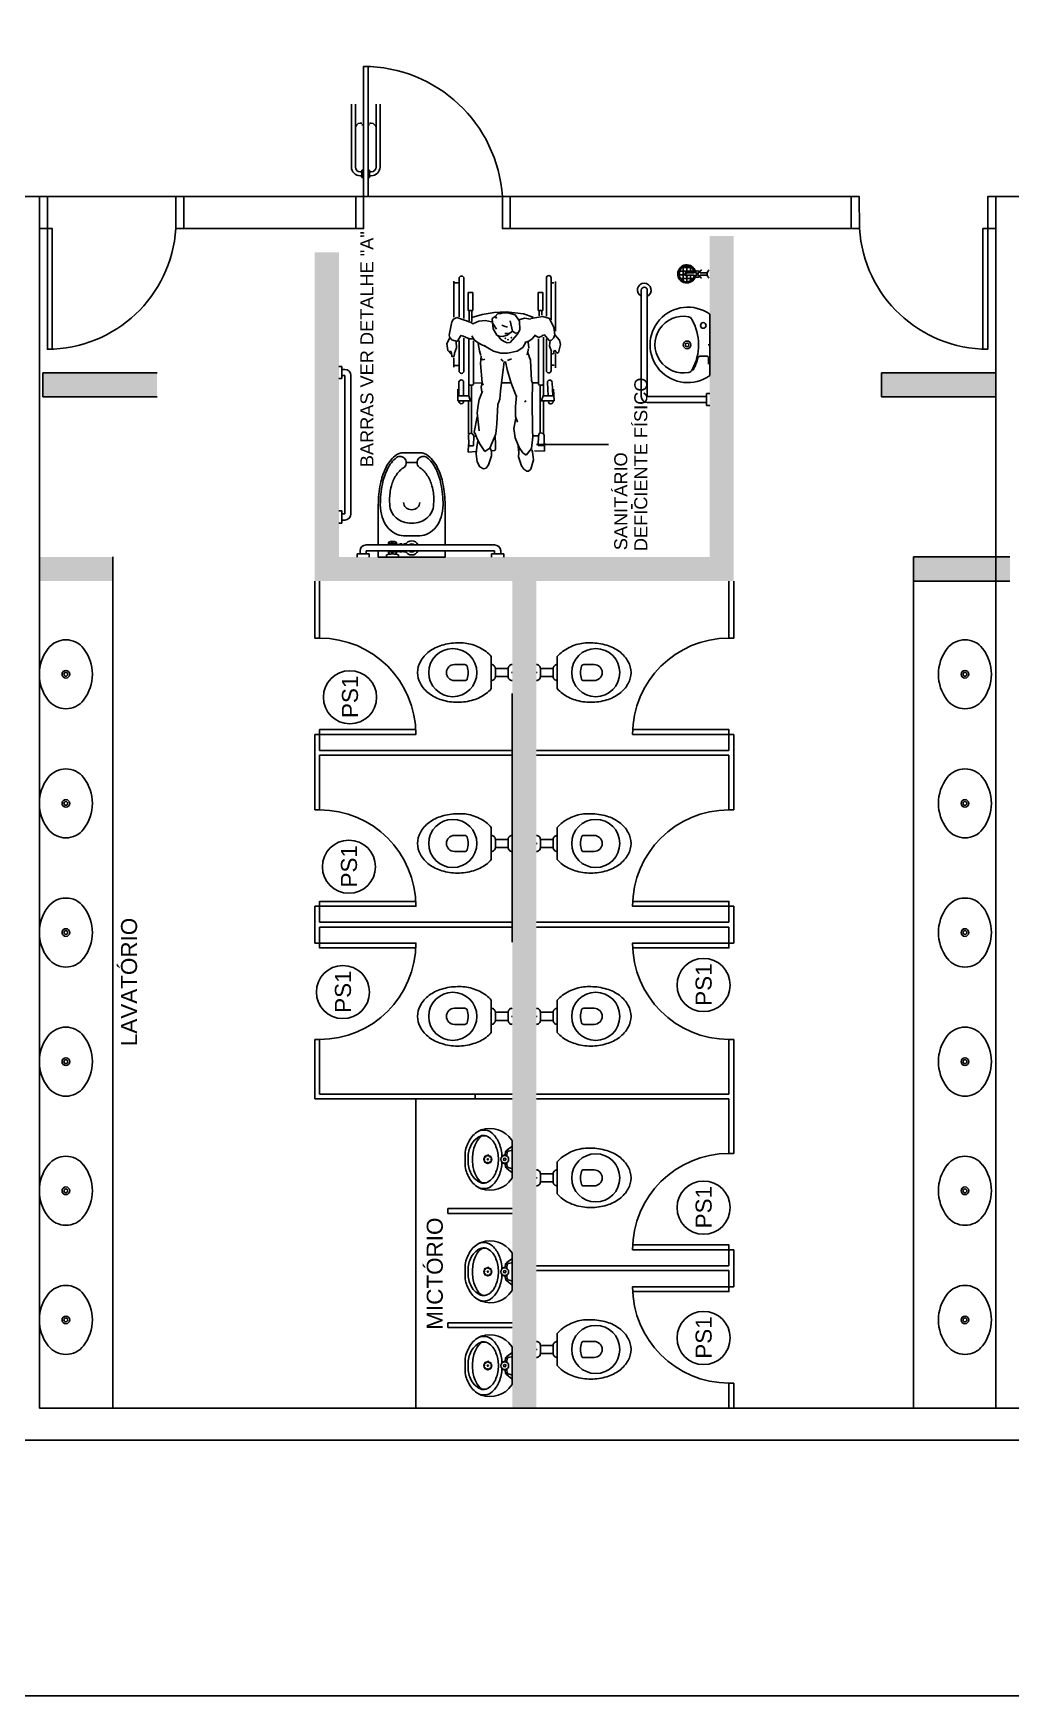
# Model space of a CAD drawing. Header units: millimetres. Extents: x 18768 to 1484868, y -11027 to 520152.
# Drawn here: x 187274 to 193407, y 256378 to 266805 of the extents above; entities that cross this region are included whole.
import ezdxf
from ezdxf.enums import TextEntityAlignment as Align

# ---------------------------------------------------------------- set-up
doc = ezdxf.new("R2010")
doc.units = ezdxf.units.MM
doc.linetypes.add('DASHDOT', pattern=[1, 0.5, -0.25, 0, -0.25])
for name, color, linetype in [('1-PAREDES', 7, 'Continuous'), ('Construir', 251, 'Continuous'), ('esquadrias', 2, 'Continuous'), ('MOBÍLIA', 26, 'Continuous'), ('Muros', 4, 'Continuous'), ('PAREDES', 7, 'Continuous'), ('Sanitários', 2, 'Continuous'), ('Textos', 7, 'Continuous')]:
    doc.layers.add(name, color=color, linetype=linetype)
doc.layers.add('L035-DEMOLIÇÃO', color=40, linetype='Continuous', plot=False)
doc.styles.get("Standard").update_dxf_attribs({"font": 'arial.ttf'})

# ---------------------------------------------------------------- blocks, each defined once
blk = doc.blocks.new('CADEIRA_RODAS')
at = {"color": 0}
for p, q in [((-0.265, 0.319), (-0.206, 0.319)), ((-0.254, 0.313), (-0.254, 0.289)), ((-0.194, 0.333), (-0.2, 0.329)), ((-0.196, 0.317), (-0.2, 0.329)), ((-0.177, 0.316), (-0.196, 0.317)), ((-0.194, 0.333), (-0.166, 0.336)), ((-0.182, 0.338), (-0.161, 0.357)), ((-0.145, 0.304), (-0.177, 0.316)), ((-0.166, 0.336), (-0.165, 0.347)), ((-0.161, 0.357), (-0.118, 0.363)), ((-0.118, 0.363), (-0.081, 0.345)), ((-0.094, 0.332), (-0.105, 0.299)), ((-0.082, 0.343), (-0.094, 0.332)), ((-0.081, 0.345), (-0.066, 0.348)), ((-0.066, 0.348), (0.018, 0.333)), ((0.018, 0.333), (0.035, 0.321)), ((0.035, 0.321), (0.044, 0.3)), ((0.046, 0.319), (0.272, 0.319)), ((0.26, 0.313), (0.26, 0.289)), ((-0.793, 0.23), (-0.79, 0.178)), ((-0.746, 0.228), (-0.793, 0.23)), ((-0.754, 0.197), (-0.755, 0.228)), ((-0.683, 0.229), (-0.748, 0.227)), ((-0.676, 0.215), (-0.683, 0.229)), ((-0.68, 0.228), (-0.474, 0.228)), ((-0.679, 0.203), (-0.676, 0.215)), ((-0.377, 0.209), (-0.678, 0.209)), ((-0.478, 0.288), (-0.474, 0.288)), ((-0.475, 0.259), (-0.478, 0.259)), ((-0.474, 0.295), (-0.401, 0.295)), ((-0.474, 0.209), (-0.474, 0.295)), ((-0.444, 0.227), (-0.473, 0.217)), ((-0.443, 0.227), (-0.443, 0.295)), ((-0.443, 0.288), (-0.358, 0.288)), ((-0.443, 0.227), (-0.092, 0.227)), ((-0.358, 0.259), (-0.441, 0.259)), ((-0.377, 0.218), (-0.372, 0.227)), ((-0.377, 0.206), (-0.377, 0.218)), ((-0.288, 0.287), (-0.098, 0.287)), ((-0.084, 0.257), (-0.288, 0.257)), ((-0.104, 0.305), (-0.145, 0.304)), ((-0.105, 0.299), (-0.066, 0.273)), ((-0.07, 0.208), (-0.094, 0.192)), ((-0.068, 0.271), (-0.087, 0.221)), ((-0.087, 0.221), (-0.087, 0.198)), ((0.013, 0.211), (0.005, 0.202)), ((0.044, 0.3), (0.013, 0.211)), ((0.089, 0.224), (0.024, 0.224)), ((0.288, 0.257), (0.038, 0.257)), ((0.049, 0.287), (0.288, 0.287)), ((0.089, 0.23), (0.089, 0.201)), ((0.201, 0.23), (0.089, 0.23)), ((0.201, 0.201), (0.201, 0.23)), ((-0.898, 0.134), (-0.885, 0.157)), ((-0.894, 0.119), (-0.898, 0.134)), ((-0.872, 0.103), (-0.894, 0.119)), ((-0.885, 0.157), (-0.855, 0.174)), ((-0.855, 0.174), (-0.807, 0.18)), ((-0.807, 0.18), (-0.761, 0.176)), ((-0.79, 0.126), (-0.747, 0.155)), ((-0.768, 0.095), (-0.79, 0.126)), ((-0.761, 0.176), (-0.725, 0.17)), ((-0.754, 0.197), (-0.692, 0.196)), ((-0.747, 0.155), (-0.711, 0.174)), ((-0.711, 0.174), (-0.678, 0.186)), ((-0.695, 0.182), (-0.696, 0.195)), ((-0.692, 0.196), (-0.679, 0.203)), ((-0.678, 0.186), (-0.67, 0.192)), ((-0.67, 0.192), (-0.573, 0.174)), ((-0.662, 0.162), (-0.548, 0.174)), ((-0.548, 0.174), (-0.501, 0.168)), ((-0.501, 0.168), (-0.466, 0.161)), ((-0.466, 0.161), (-0.414, 0.142)), ((-0.419, 0.145), (-0.389, 0.149)), ((-0.389, 0.149), (-0.362, 0.143)), ((-0.372, 0.197), (-0.377, 0.206)), ((-0.376, 0.136), (-0.362, 0.144)), ((-0.1, 0.197), (-0.372, 0.197)), ((-0.364, 0.194), (-0.363, 0.148)), ((-0.362, 0.144), (-0.241, 0.154)), ((-0.241, 0.154), (-0.196, 0.15)), ((-0.212, 0.15), (-0.218, 0.136)), ((-0.218, 0.136), (-0.215, 0.127)), ((-0.191, 0.152), (-0.162, 0.159)), ((-0.13, 0.132), (-0.164, 0.073)), ((-0.162, 0.159), (-0.116, 0.169)), ((-0.127, 0.142), (-0.133, 0.122)), ((-0.112, 0.168), (-0.127, 0.142)), ((-0.094, 0.192), (-0.112, 0.168)), ((0.005, 0.202), (0.022, 0.164)), ((0.027, 0.122), (0.018, 0.084)), ((0.089, 0.207), (0.02, 0.207)), ((0.022, 0.164), (0.027, 0.122)), ((0.044, 0.207), (0.063, 0.144)), ((0.063, 0.144), (0.076, 0.069)), ((0.089, 0.201), (0.201, 0.201)), ((-0.816, 0.086), (-0.872, 0.103)), ((-0.788, 0.085), (-0.816, 0.086)), ((-0.769, 0.093), (-0.788, 0.085)), ((-0.785, 0.086), (-0.783, 0.064)), ((-0.783, 0.064), (-0.776, 0.06)), ((-0.776, 0.06), (-0.743, 0.06)), ((-0.705, 0.068), (-0.768, 0.095)), ((-0.743, 0.06), (-0.696, 0.063)), ((-0.679, 0.059), (-0.705, 0.068)), ((-0.618, 0.052), (-0.679, 0.059)), ((-0.497, 0.045), (-0.618, 0.052)), ((-0.497, 0.045), (-0.499, 0.048)), ((-0.463, 0.034), (-0.497, 0.045)), ((-0.413, 0.029), (-0.463, 0.034)), ((-0.23, 0.006), (-0.413, 0.029)), ((-0.362, 0.019), (-0.362, -0.032)), ((-0.228, 0.012), (-0.214, 0.026)), ((-0.164, 0.073), (-0.178, 0.027)), ((-0.178, 0.027), (-0.177, -0.014)), ((-0.105, 0.007), (-0.112, -0.012)), ((-0.093, 0.027), (-0.105, 0.007)), ((-0.07, 0.044), (-0.093, 0.027)), ((-0.072, 0.038), (-0.074, 0.015)), ((-0.074, 0.015), (-0.065, -0.012)), ((-0.066, 0.051), (-0.072, 0.038)), ((-0.026, 0.074), (-0.066, 0.051)), ((-0.055, 0.002), (-0.055, -0.025)), ((-0.027, 0.054), (0.007, 0.077)), ((0.011, 0.079), (-0.026, 0.074)), ((-0.003, 0.021), (-0.012, -0.001)), ((0.038, 0.081), (0.011, 0.079)), ((0.052, 0.063), (0.038, 0.081)), ((0.053, 0.06), (0.038, 0.053)), ((0.07, 0.046), (0.052, 0.063)), ((0.07, 0.027), (0.07, 0.046)), ((0.074, 0.013), (0.07, 0.027)), ((0.074, -0.016), (0.074, 0.013)), ((0.076, 0.069), (0.08, -0.007)), ((-0.9, -0.117), (-0.88, -0.101)), ((-0.88, -0.101), (-0.823, -0.084)), ((-0.823, -0.084), (-0.767, -0.087)), ((-0.798, -0.11), (-0.764, -0.088)), ((-0.786, -0.083), (-0.749, -0.081)), ((-0.764, -0.088), (-0.704, -0.062)), ((-0.704, -0.062), (-0.646, -0.054)), ((-0.646, -0.054), (-0.582, -0.066)), ((-0.608, -0.076), (-0.571, -0.065)), ((-0.571, -0.065), (-0.51, -0.064)), ((-0.51, -0.064), (-0.441, -0.071)), ((-0.449, -0.07), (-0.358, -0.036)), ((-0.358, -0.036), (-0.28, -0.013)), ((-0.28, -0.013), (-0.23, -0.002)), ((-0.212, -0.04), (-0.222, -0.015)), ((-0.177, -0.014), (-0.164, -0.075)), ((-0.164, -0.075), (-0.141, -0.111)), ((-0.112, -0.012), (-0.11, -0.032)), ((-0.11, -0.032), (-0.061, -0.075)), ((-0.065, -0.012), (-0.041, -0.045)), ((-0.061, -0.075), (-0.031, -0.092)), ((-0.041, -0.045), (-0.052, -0.064)), ((-0.052, -0.064), (-0.051, -0.077)), ((-0.04, -0.046), (0.025, -0.031)), ((-0.031, -0.092), (0.023, -0.089)), ((-0.012, -0.001), (-0.016, -0.015)), ((0.023, -0.089), (0.061, -0.062)), ((0.041, -0.122), (0.03, -0.084)), ((0.061, -0.062), (0.074, -0.016)), ((0.08, -0.007), (0.068, -0.114)), ((-0.913, -0.135), (-0.9, -0.117)), ((-0.913, -0.146), (-0.913, -0.135)), ((-0.9, -0.16), (-0.913, -0.146)), ((-0.842, -0.176), (-0.9, -0.16)), ((-0.792, -0.171), (-0.842, -0.176)), ((-0.812, -0.13), (-0.798, -0.11)), ((-0.771, -0.164), (-0.812, -0.13)), ((-0.78, -0.166), (-0.792, -0.171)), ((-0.788, -0.245), (-0.785, -0.182)), ((-0.698, -0.173), (-0.771, -0.164)), ((-0.752, -0.206), (-0.752, -0.239)), ((-0.752, -0.206), (-0.692, -0.208)), ((-0.659, -0.171), (-0.698, -0.173)), ((-0.692, -0.207), (-0.693, -0.176)), ((-0.471, -0.169), (-0.659, -0.171)), ((-0.475, -0.132), (-0.481, -0.12)), ((-0.365, -0.17), (-0.471, -0.169)), ((-0.372, -0.207), (-0.377, -0.216)), ((-0.089, -0.207), (-0.372, -0.207)), ((-0.348, -0.165), (-0.365, -0.17)), ((-0.362, -0.171), (-0.362, -0.207)), ((-0.22, -0.157), (-0.348, -0.165)), ((-0.175, -0.142), (-0.22, -0.157)), ((-0.148, -0.145), (-0.188, -0.138)), ((-0.108, -0.143), (-0.145, -0.147)), ((-0.141, -0.111), (-0.113, -0.126)), ((-0.111, -0.122), (-0.102, -0.147)), ((-0.102, -0.147), (-0.089, -0.168)), ((-0.089, -0.168), (-0.063, -0.19)), ((-0.068, -0.185), (-0.079, -0.209)), ((0.034, -0.158), (0.041, -0.122)), ((0.052, -0.235), (0.038, -0.161)), ((0.068, -0.114), (0.047, -0.175)), ((0.201, -0.205), (0.089, -0.205)), ((0.089, -0.205), (0.089, -0.234)), ((0.201, -0.234), (0.201, -0.205)), ((-0.788, -0.246), (-0.738, -0.245)), ((-0.751, -0.243), (-0.689, -0.244)), ((-0.677, -0.211), (-0.692, -0.208)), ((-0.689, -0.244), (-0.678, -0.237)), ((-0.68, -0.238), (-0.474, -0.238)), ((-0.377, -0.219), (-0.678, -0.219)), ((-0.678, -0.237), (-0.674, -0.22)), ((-0.674, -0.219), (-0.677, -0.211)), ((-0.474, -0.269), (-0.479, -0.269)), ((-0.478, -0.298), (-0.474, -0.298)), ((-0.474, -0.219), (-0.474, -0.305)), ((-0.474, -0.305), (-0.401, -0.302)), ((-0.444, -0.237), (-0.473, -0.227)), ((-0.443, -0.238), (-0.443, -0.304)), ((-0.443, -0.238), (-0.078, -0.238)), ((-0.36, -0.264), (-0.443, -0.268)), ((-0.443, -0.297), (-0.359, -0.293)), ((-0.377, -0.216), (-0.377, -0.229)), ((-0.377, -0.229), (-0.372, -0.238)), ((-0.285, -0.257), (-0.088, -0.257)), ((-0.165, -0.287), (-0.285, -0.287)), ((-0.253, -0.286), (-0.253, -0.305)), ((-0.183, -0.287), (-0.179, -0.303)), ((-0.179, -0.303), (-0.166, -0.303)), ((-0.159, -0.309), (-0.178, -0.322)), ((-0.131, -0.276), (-0.166, -0.288)), ((-0.166, -0.303), (-0.159, -0.309)), ((-0.098, -0.28), (-0.131, -0.276)), ((-0.06, -0.244), (-0.099, -0.275)), ((-0.097, -0.288), (-0.099, -0.275)), ((-0.084, -0.302), (-0.097, -0.288)), ((-0.097, -0.338), (-0.063, -0.309)), ((-0.063, -0.309), (-0.084, -0.302)), ((-0.079, -0.209), (-0.071, -0.229)), ((-0.071, -0.229), (-0.064, -0.24)), ((-0.063, -0.309), (-0.018, -0.304)), ((-0.018, -0.304), (0.039, -0.277)), ((0.291, -0.287), (0.03, -0.287)), ((0.039, -0.277), (0.052, -0.235)), ((0.054, -0.257), (0.291, -0.257)), ((0.089, -0.211), (0.055, -0.211)), ((0.089, -0.228), (0.06, -0.228)), ((0.089, -0.234), (0.201, -0.234)), ((0.26, -0.304), (0.26, -0.288)), ((-0.268, -0.314), (-0.18, -0.314)), ((-0.178, -0.322), (-0.173, -0.333)), ((-0.173, -0.333), (-0.123, -0.344)), ((-0.123, -0.344), (-0.097, -0.338)), ((-0.041, -0.314), (0.269, -0.314))]:
    blk.add_line(p, q, dxfattribs=at)
for centre, radius, start, end in [((-0.478, 0.273), 0.0145, 90, 270), ((-0.358, 0.273), 0.0145, 270, 90), ((-0.288, 0.272), 0.0149, 90, 270), ((0.288, 0.272), 0.0149, 270, 90), ((-0.479, -0.284), 0.0145, 92.6629, 272.6629), ((-0.359, -0.278), 0.0145, 272.6629, 92.6629), ((-0.285, -0.272), 0.0149, 90, 270), ((0.291, -0.272), 0.0149, 270, 90)]:
    blk.add_arc(centre, radius, start, end, dxfattribs=at)
for p in [(-0.094, -0.018), (-0.084, -0.002), (-0.081, -0.038)]:
    blk.add_point(p, dxfattribs=at)
blk = doc.blocks.new('LAVPQ-PL')
blk.add_line((0, 0), (0.01, 0))
for points in [[(0, -0.191), (0, 0.191, -1.947368)], [(0.11, -0.156, 0.218943), (0.13, -0.171, 1.213584), (0.132, 0.175, 0.218943), (0.112, 0.16, 0.264013)]]:
    blk.add_lwpolyline(points, format="xyb", close=True)
blk.add_lwpolyline([(0.007, -0.12), (0.007, -0.08, -0.414214), (0.016, -0.071), (0.061, -0.071, -0.312113), (0.073, -0.08, 0.063016), (0.103, -0.157, 0.063016)], format="xyb")
for centre, radius in [((0.04, 0.121), 0.0176), ((0.141, 0), 0.0241), ((0.141, 0), 0.0115)]:
    blk.add_circle(centre, radius)
blk = doc.blocks.new('cubem-pl')
at = {"linetype": 'Continuous'}
for radius in [0.024, 0.012]:
    blk.add_circle((0.265, 0), radius, dxfattribs=at)
for centre, radius, start, end in [((0.265, 0.076), 0.139, 37.5041, 142.4959), ((0.364, 0), 0.264, 142.4959, 217.5041), ((0.166, 0), 0.264, 322.4959, 37.5041), ((0.265, -0.076), 0.139, 217.5041, 322.4959)]:
    blk.add_arc(centre, radius, start, end)
blk = doc.blocks.new('nomacab1')
blk.add_circle((0, 0), 0.414)
at = {"color": 3}
blk.add_attdef('ACAB', text='', height=0.25, dxfattribs=at).set_placement((0.007, 0), align=Align.MIDDLE)
blk = doc.blocks.new('bac-pl')
for p, q in [((0, 0), (0.005, 0)), ((0.025, 0.025), (0.105, 0.025)), ((0.025, -0.025), (0.105, -0.025))]:
    blk.add_line(p, q)
for points in [[(0.13, 0.1), (0.13, -0.1, 0.056984), (0.163, -0.131, 0.085116), (0.249, -0.174, 0.090221), (0.34, -0.185, 0.074494), (0.439, -0.17, 0.085116), (0.517, -0.131, 0.106255), (0.572, -0.068, 0.128271), (0.59, 0, 0.128271), (0.572, 0.068, 0.106255), (0.517, 0.131, 0.085116), (0.439, 0.17, 0.074494), (0.34, 0.185, 0.074494), (0.241, 0.17, 0.085116), (0.163, 0.131, 0.056984)], [(0.295, 0.05, 0.326276), (0.281, 0.04, 0.155871), (0.281, -0.04, 0.326276), (0.295, -0.05), (0.36, -0.05, 1), (0.36, 0.05)]]:
    blk.add_lwpolyline(points, format="xyb", close=True)
for points in [[(0, -0.05, 0.414214), (0.025, -0.025), (0.025, 0.025, 0.414483), (0, 0.05)], [(0.13, 0.05, 0.414483), (0.105, 0.025), (0.105, -0.025, 0.414214), (0.13, -0.05)]]:
    blk.add_lwpolyline(points, format="xyb")
blk.add_circle((0.37, 0), 0.15)
blk = doc.blocks.new('mic-pl')
for points in [[(0, -0.294), (-0.002, -0.294, -0.008051), (-0.034, -0.293, -0.08407), (-0.078, -0.285, -0.022672), (-0.106, -0.272, -0.027927), (-0.132, -0.258, -0.144523), (-0.183, -0.193, -0.34805), (-0.12, -0.003, -0.162816), (-0.112, 0), (0, 0), (0.112, 0, -0.162816), (0.12, -0.003, -0.34805), (0.183, -0.193, -0.144523), (0.132, -0.258, -0.027927), (0.106, -0.272, -0.022672), (0.078, -0.285, -0.08407), (0.034, -0.293, -0.008051), (0.002, -0.294)], [(0, -0.247), (-0.008, -0.247, -0.102017), (-0.09, -0.231, -0.100634), (-0.137, -0.2, -0.31043), (-0.144, -0.159, -0.029837), (-0.142, -0.153, -0.193887), (-0.08, -0.101, -0.096635), (0, -0.086, -0.096635), (0.08, -0.101, -0.193887), (0.142, -0.153, -0.029837), (0.144, -0.159, -0.31043), (0.137, -0.2, -0.100634), (0.09, -0.231, -0.102017), (0.008, -0.247)]]:
    blk.add_lwpolyline(points, format="xyb", close=True)
for points in [[(-0.053, 0, 0.473116), (-0.056, -0.005), (-0.051, -0.025, 0.362542), (-0.043, -0.032), (-0.029, -0.033, -0.564769), (-0.023, -0.039)], [(0.053, 0, -0.473116), (0.056, -0.005), (0.051, -0.025, -0.362542), (0.043, -0.032), (0.029, -0.033, 0.564769), (0.023, -0.039)], [(-0.016, -0.064, 0.100603), (-0.1, -0.082, 0.114611), (-0.161, -0.123, 0.309836), (-0.175, -0.21, 0.309836)], [(-0.081, -0.002), (-0.057, -0.034, 0.1805), (-0.045, -0.041), (-0.032, -0.043, -0.35029), (-0.026, -0.049, 0.252034), (-0.019, -0.063)], [(0.016, -0.064, -0.100603), (0.1, -0.082, -0.114611), (0.161, -0.123, -0.309836), (0.175, -0.21, -0.309836)], [(0.081, -0.002), (0.057, -0.034, -0.1805), (0.045, -0.041), (0.032, -0.043, 0.35029), (0.026, -0.049, -0.252034), (0.019, -0.063)], [(-0.146, -0.161), (-0.147, -0.165, 0.189039), (-0.145, -0.197, 0.189014), (-0.08, -0.26, 0.116802), (0, -0.275, 0.116802), (0.08, -0.26, 0.189014), (0.145, -0.197, 0.189039), (0.147, -0.165), (0.146, -0.161)]]:
    blk.add_lwpolyline(points, format="xyb")
for centre, radius in [((0, -0.046), 0.024), ((0, -0.046), 0.0075), ((-0.024, -0.151), 0.0035), ((-0.016, -0.135), 0.0035), ((-0.017, -0.168), 0.0035), ((0, -0.152), 0.0035), ((-0.001, -0.175), 0.0035), ((0.001, -0.129), 0.0035), ((0.017, -0.136), 0.0035), ((0.016, -0.169), 0.0035), ((0.023, -0.152), 0.0035)]:
    blk.add_circle(centre, radius)
at = {"linetype": 'DASHDOT'}
blk.add_circle((0, -0.152), 0.024, dxfattribs=at)

msp = doc.modelspace()

# ---------------------------------------------------------------- hatches: boundary and pattern name
at = {"layer": 'Construir'}
h = msp.add_hatch(color=256, dxfattribs=at)
h.paths.add_polyline_path([(187334.288, 264676.061), (187334.288, 264525.012), (188051.039, 264525.012), (188051.039, 264676.061)])
h.paths.add_polyline_path([(193312.279, 264525.012), (193312.279, 264676.061), (192595.529, 264676.061), (192595.529, 264525.012)])

# ---------------------------------------------------------------- linework, layer by layer
msp.add_line((190046.461, 260121.467), (190046.461, 260151.677))
at = {"layer": '1-PAREDES'}
for p, q in [((187312.279, 265780.257), (187213.279, 265780.257)), ((189297.337, 265780.257), (188218.573, 265780.257)), ((192405.986, 265780.257), (190265.747, 265780.257)), ((193543.887, 265780.257), (193312.279, 265780.257)), ((188218.573, 265580.257), (189297.337, 265580.257)), ((190265.747, 265580.257), (192405.986, 265580.257)), ((187334.288, 264676.061), (188051.039, 264676.061)), ((192595.529, 264676.061), (193312.279, 264676.061)), ((187334.288, 264525.012), (188051.039, 264525.012)), ((192595.529, 264525.012), (193312.279, 264525.012))]:
    msp.add_line(p, q, dxfattribs=at)
at = {"layer": 'Construir'}
for points in [[(191668.874, 263520.068), (191517.825, 263520.068), (191668.874, 265534.054), (191517.825, 265534.054)], [(189191.069, 263369.019), (189040.02, 263369.019), (189191.069, 265431.257), (189040.02, 265431.257)], [(187772.717, 263369.209), (187312.279, 263369.209), (187772.717, 263520.257), (187312.279, 263520.257)], [(191668.272, 263369.019), (189191.069, 263369.019), (191668.272, 263520.068), (189191.069, 263520.068)], [(193401.123, 263369.209), (192796.927, 263369.209), (193401.123, 263520.257), (192796.927, 263520.257)], [(190429.146, 258181.257), (190278.622, 258181.257), (190429.671, 263369.019), (190278.622, 263369.019)], [(190429.748, 258181.257), (190279.224, 258181.257), (190430.273, 263369.019), (190279.224, 263369.019)]]:
    msp.add_solid(points, dxfattribs=at)
at = {"layer": 'DEFPOINTS'}
for p, q in [((191029.748, 263851.257), (191029.748, 263821.257)), ((191029.748, 263851.257), (191029.748, 263821.257)), ((193312.279, 258181.257), (192685.975, 258181.257))]:
    msp.add_line(p, q, dxfattribs=at)
at = {"layer": 'esquadrias'}
for p, q in [((189270.051, 265965.81), (189270.051, 266359.378)), ((189294.805, 266359.378), (189294.805, 265965.81)), ((189424.557, 266359.378), (189424.557, 265965.81)), ((189449.311, 265965.81), (189449.311, 266359.378)), ((189325.015, 266240.587), (189335.085, 266240.587)), ((189335.085, 266230.518), (189345.155, 266230.518)), ((189384.277, 266230.518), (189374.207, 266230.518)), ((189394.347, 266240.587), (189384.277, 266240.587)), ((189325.015, 265935.6), (189335.085, 265935.6)), ((189325.015, 265910.845), (189335.085, 265910.845)), ((189335.085, 265900.775), (189335.085, 265945.67)), ((189335.085, 265945.67), (189345.155, 265945.67)), ((189335.085, 265900.775), (189345.155, 265900.775)), ((189345.155, 265900.775), (189345.155, 265945.67)), ((189374.207, 265900.775), (189374.207, 265945.67)), ((189384.277, 265945.67), (189374.207, 265945.67)), ((189384.277, 265900.775), (189374.207, 265900.775)), ((189384.277, 265900.775), (189384.277, 265945.67)), ((189394.347, 265935.6), (189384.277, 265935.6)), ((189394.347, 265910.845), (189384.277, 265910.845))]:
    msp.add_line(p, q, dxfattribs=at)
for points in [[(189374.81, 266597.088), (189374.81, 265780.257), (189297.337, 265780.257), (189297.337, 265580.257), (189345.757, 265580.257), (189345.757, 266597.088, -0.394454368), (190217.327, 265780.257), (190217.327, 265580.257), (190265.747, 265580.257), (190265.747, 265780.257), (190217.327, 265780.257)], [(187392.839, 264823.614), (187392.839, 265580.257), (187312.279, 265580.257), (187312.279, 265780.257), (187362.629, 265780.257), (187362.629, 264823.614, 0.395142121), (188168.223, 265580.257), (188168.223, 265780.257), (188218.573, 265780.257), (188218.573, 265580.257), (188168.223, 265580.257)], [(193231.72, 264823.614), (193231.72, 265580.257), (193312.279, 265580.257), (193312.279, 265780.257), (193261.93, 265780.257), (193261.93, 264823.614, -0.396515329), (192457.824, 265580.257), (192456.335, 265780.257), (192405.986, 265780.257), (192405.986, 265580.257), (192457.824, 265580.257)], [(189674.426, 262437.551), (189070.23, 262437.551), (189070.23, 262407.341), (189674.426, 262407.341, 0.414213562), (189070.23, 263011.537, 0.414213562)], [(191034.469, 262437.551), (191638.665, 262437.551), (191638.665, 262407.341), (191034.469, 262407.341, -0.414213562), (191638.665, 263011.537, -0.414213562)], [(189674.426, 261360.068), (189070.23, 261360.068), (189070.23, 261329.859), (189674.426, 261329.859, 0.414213562), (189070.23, 261934.054, 0.414213562)], [(191034.469, 261360.068), (191638.665, 261360.068), (191638.665, 261329.859), (191034.469, 261329.859, -0.414213562), (191638.665, 261934.054, -0.414213562)], [(189674.426, 261068.04), (189070.23, 261068.04), (189070.23, 261098.25), (189674.426, 261098.25, -0.414213562), (189070.23, 260494.054, -0.414213562)], [(191034.469, 261068.04), (191638.665, 261068.04), (191638.665, 261098.25), (191034.469, 261098.25, 0.414213562), (191638.665, 260494.054, 0.414213562)], [(191034.469, 259205.103), (191638.665, 259205.103), (191638.665, 259174.894), (191034.469, 259174.894, -0.414213562), (191638.665, 259779.089, -0.414213562)], [(191034.469, 258913.075), (191638.665, 258913.075), (191638.665, 258943.285), (191034.469, 258943.285, 0.414213562), (191638.665, 258339.089, 0.414213562)]]:
    msp.add_lwpolyline(points, format="xyb", dxfattribs=at)
for centre, radius, start, end in [((189325.015, 266210.378), 30.21, 90, 180), ((189394.347, 266210.378), 30.21, 0, 90), ((189325.015, 265965.81), 54.964, 180, 270), ((189325.015, 265965.81), 30.21, 180, 270), ((189394.347, 265965.81), 54.964, 270, 0), ((189394.347, 265965.81), 30.21, 270, 0)]:
    msp.add_arc(centre, radius, start, end, dxfattribs=at)
at = {"layer": 'L035-DEMOLIÇÃO', "linetype": 'ByBlock', "lineweight": -2}
msp.add_lwpolyline([(243039.686, 256377.737), (151141.405, 256377.737), (151141.405, 293906.33), (243039.686, 293906.33)], close=True, dxfattribs=at)
at = {"layer": 'MOBÍLIA'}
for p, q in [((191088.32, 265193.771), (191088.32, 264526.652)), ((191126.401, 265193.771), (191126.401, 264526.652)), ((189191.069, 264715.37), (189210.11, 264715.37)), ((189210.11, 264639.208), (189210.11, 264715.37)), ((189210.11, 264696.329), (189229.15, 264696.329)), ((189210.11, 264658.248), (189229.15, 264658.248)), ((189229.15, 263790.036), (189229.15, 264658.248)), ((189267.231, 263790.036), (189267.231, 264658.248)), ((189191.069, 264639.208), (189210.11, 264639.208)), ((191517.825, 264545.693), (191498.785, 264545.693)), ((191498.785, 264545.693), (191498.785, 264469.531)), ((191498.785, 264526.652), (191126.401, 264526.652)), ((191498.785, 264488.571), (191126.401, 264488.571)), ((191517.825, 264469.531), (191498.785, 264469.531)), ((190883.42, 264224.964), (190430.273, 264224.964)), ((189191.069, 263809.076), (189210.11, 263809.076)), ((189191.069, 263732.914), (189210.11, 263732.914)), ((189210.11, 263732.914), (189210.11, 263809.076)), ((189210.11, 263790.036), (189229.15, 263790.036)), ((189210.11, 263751.955), (189229.15, 263751.955)), ((189502.064, 263599.176), (189502.064, 263611.87)), ((189505.238, 263608.696), (189505.238, 263613.431)), ((189521.105, 263605.523), (189508.411, 263605.523)), ((189524.278, 263608.696), (189524.278, 263618.123)), ((189530.625, 263608.696), (189530.625, 263618.123)), ((189546.492, 263605.523), (189533.798, 263605.523)), ((189549.666, 263608.696), (189549.666, 263613.431)), ((189552.839, 263599.176), (189552.839, 263611.87)), ((189305.312, 263520.068), (189305.312, 263539.109)), ((189305.312, 263539.109), (189381.474, 263539.109)), ((189324.353, 263539.109), (189324.353, 263558.149)), ((189362.434, 263596.23), (190168.241, 263596.23)), ((189362.434, 263539.109), (189362.434, 263558.149)), ((189362.434, 263558.149), (190168.241, 263558.149)), ((189381.474, 263520.068), (189381.474, 263539.109)), ((189489.371, 263520.068), (189489.371, 263532.762)), ((189489.371, 263520.068), (189565.533, 263520.068)), ((189573.872, 263599.176), (189502.064, 263599.176)), ((189573.872, 263555.204), (189502.064, 263555.204)), ((189502.064, 263536.331), (189502.064, 263555.204)), ((189505.238, 263536.988), (189505.238, 263548.857)), ((189521.105, 263552.03), (189508.411, 263552.03)), ((189524.278, 263539.066), (189524.278, 263548.857)), ((189530.625, 263539.066), (189530.625, 263548.857)), ((189546.492, 263552.03), (189533.798, 263552.03)), ((189549.666, 263536.988), (189549.666, 263548.857)), ((189552.839, 263536.331), (189552.839, 263555.204)), ((189565.533, 263520.068), (189565.533, 263532.762)), ((189573.872, 263602.349), (189586.566, 263602.349)), ((189573.872, 263596.23), (189573.872, 263602.349)), ((189573.872, 263552.03), (189573.872, 263558.149)), ((189573.872, 263552.03), (189586.566, 263552.03)), ((189586.566, 263596.23), (189586.566, 263602.349)), ((189599.26, 263599.176), (189586.566, 263599.176)), ((189586.566, 263552.03), (189586.566, 263558.149)), ((189599.26, 263555.204), (189586.566, 263555.204)), ((189611.424, 263602.349), (189599.26, 263602.349)), ((189599.26, 263596.23), (189599.26, 263602.349)), ((189599.26, 263552.03), (189599.26, 263558.149)), ((189611.424, 263552.03), (189599.26, 263552.03)), ((190149.2, 263539.109), (190225.362, 263539.109)), ((190149.2, 263520.068), (190149.2, 263539.109)), ((190168.241, 263539.109), (190168.241, 263558.149)), ((190206.322, 263539.109), (190206.322, 263558.149)), ((190225.362, 263520.068), (190225.362, 263539.109)), ((190225.965, 263520.068), (190225.965, 263539.109)), ((187772.717, 258181.257), (187772.717, 263369.209)), ((192796.927, 258181.257), (192796.927, 263369.209)), ((190278.622, 261103.285), (190278.622, 262664.124)), ((190279.224, 261103.285), (190279.224, 262664.124)), ((189674.426, 260121.467), (189674.426, 258181.257))]:
    msp.add_line(p, q, dxfattribs=at)
for points in [[(189662.436, 263596.23), (189660.735, 263599.176), (189635.348, 263599.176), (189633.647, 263596.23)], [(189633.647, 263558.149), (189635.348, 263555.204), (189660.735, 263555.204), (189662.436, 263558.149)]]:
    msp.add_lwpolyline(points, dxfattribs=at)
for centre, radius, start, end in [((191107.361, 265193.771), 43.265, 296.1094131, 243.8905869), ((191107.361, 265193.771), 19.041, 0, 180), ((189229.15, 264658.248), 38.081, 0, 90), ((191126.401, 264526.652), 38.081, 180, 270), ((189229.15, 263790.036), 38.081, 270, 0), ((189527.452, 263564.268), 53.948, 61.9275131, 118.0724869), ((189508.411, 263608.696), 3.173, 180, 270), ((189521.105, 263608.696), 3.173, 270, 0), ((189533.798, 263608.696), 3.173, 180, 270), ((189546.492, 263608.696), 3.173, 270, 0), ((189648.041, 263577.19), 44.428, 25.3769335, 154.6230665), ((189362.434, 263558.149), 38.081, 90, 180), ((189527.452, 263421.692), 117.416, 71.0753556, 108.9246444), ((189536.971, 263577.19), 41.254, 147.7951685, 152.5130748), ((189536.971, 263577.19), 41.254, 207.4869252, 212.2048315), ((189508.411, 263548.857), 3.173, 90, 180), ((189521.105, 263548.857), 3.173, 0, 90), ((189533.798, 263548.857), 3.173, 90, 180), ((189546.492, 263548.857), 3.173, 0, 90), ((189517.931, 263577.19), 41.254, 27.4864262, 32.2042275), ((189517.931, 263577.19), 41.254, 327.7957725, 332.5135738), ((189648.041, 263577.19), 44.428, 205.3769335, 334.6230665), ((189648.041, 263577.19), 25.387, 48.5903779, 131.4096221), ((189648.041, 263577.19), 25.387, 228.5903779, 311.4096221), ((190168.241, 263558.149), 38.081, 0, 90)]:
    msp.add_arc(centre, radius, start, end, dxfattribs=at)
at = {"layer": 'Muros'}
for p, q in [((191374.856, 265302.341), (191421.054, 265302.341)), ((191374.856, 265287.062), (191421.054, 265287.062)), ((191413.624, 265318.747), (191434.685, 265297.685)), ((191413.624, 265270.657), (191434.685, 265291.718)), ((191415.76, 265320.883), (191436.821, 265299.822)), ((191415.76, 265268.52), (191436.821, 265289.582)), ((191442.789, 265299.822), (191463.85, 265320.883)), ((191442.789, 265289.582), (191463.85, 265268.52)), ((191444.925, 265297.685), (191465.986, 265318.747)), ((191444.925, 265291.718), (191465.986, 265270.657)), ((191458.556, 265302.341), (191502.758, 265302.341)), ((191458.556, 265287.062), (191502.758, 265287.062)), ((191502.758, 265302.341), (191502.758, 265287.062)), ((187334.288, 264525.012), (187334.288, 264676.061)), ((192595.529, 264525.012), (192595.529, 264676.061)), ((187772.717, 263369.209), (187772.717, 263520.257)), ((193401.123, 263520.257), (192796.927, 263520.257)), ((192796.927, 263369.209), (192796.927, 263520.257)), ((189040.02, 263369.019), (189040.02, 263011.537)), ((189070.23, 263369.019), (189070.23, 263011.537)), ((191638.665, 263369.019), (191638.665, 263011.537)), ((191668.874, 263369.019), (191668.874, 263011.537)), ((193401.123, 263369.209), (192796.927, 263369.209)), ((189070.23, 263011.537), (189040.02, 263011.537)), ((191638.665, 263011.537), (191668.874, 263011.537)), ((189070.23, 262407.341), (189040.02, 262407.341)), ((189040.02, 262407.341), (189040.02, 261934.054)), ((189070.23, 262407.341), (189070.23, 262306.642)), ((191638.665, 262407.341), (191668.874, 262407.341)), ((191638.665, 262407.341), (191638.665, 262306.642)), ((191668.874, 262407.341), (191668.874, 261934.054)), ((189070.23, 262306.642), (190278.622, 262306.642)), ((189070.23, 262276.432), (190278.622, 262276.432)), ((189070.23, 262276.432), (189070.23, 261934.054)), ((191638.665, 262306.642), (190430.273, 262306.642)), ((191638.665, 262276.432), (190430.273, 262276.432)), ((191638.665, 262276.432), (191638.665, 261934.054)), ((189070.23, 261934.054), (189040.02, 261934.054)), ((191638.665, 261934.054), (191668.874, 261934.054)), ((189070.23, 261329.859), (189040.02, 261329.859)), ((189040.02, 261329.859), (189040.02, 261098.25)), ((189070.23, 261329.859), (189070.23, 261229.159)), ((191638.665, 261329.859), (191638.665, 261229.159)), ((191638.665, 261329.859), (191668.874, 261329.859)), ((191668.874, 261329.859), (191668.874, 261098.25)), ((189070.23, 261229.159), (190278.622, 261229.159)), ((191638.665, 261229.159), (190430.273, 261229.159)), ((189070.23, 261198.95), (189070.23, 261098.25)), ((189070.23, 261198.95), (190278.622, 261198.95)), ((191638.665, 261198.95), (190430.273, 261198.95)), ((191638.665, 261198.95), (191638.665, 261098.25)), ((189070.23, 261098.25), (189040.02, 261098.25)), ((191638.665, 261098.25), (191668.874, 261098.25)), ((189070.23, 260494.054), (189040.02, 260494.054)), ((189040.02, 260494.054), (189040.02, 260121.467)), ((189070.23, 260494.054), (189070.23, 260151.677)), ((191638.665, 260494.054), (191638.665, 260151.677)), ((191638.665, 260494.054), (191668.874, 260494.054)), ((191668.874, 260494.054), (191668.874, 259779.089)), ((189040.02, 260121.467), (190278.622, 260121.467)), ((189070.23, 260151.677), (190278.622, 260151.677)), ((191638.665, 260151.677), (190430.273, 260151.677)), ((191638.665, 260121.467), (190430.273, 260121.467)), ((191638.665, 260121.467), (191638.665, 259779.089)), ((191638.665, 259779.089), (191668.874, 259779.089)), ((189875.824, 259403.145), (189875.824, 259433.355)), ((189875.824, 259433.355), (190278.622, 259433.355)), ((189875.824, 259403.145), (190278.622, 259403.145)), ((191638.665, 259174.894), (191638.665, 259074.194)), ((191638.665, 259174.894), (191668.874, 259174.894)), ((191668.874, 259174.894), (191668.874, 258943.285)), ((191638.665, 259074.194), (190430.273, 259074.194)), ((191638.665, 259043.984), (190430.273, 259043.984)), ((191638.665, 259043.984), (191638.665, 258943.285)), ((191638.665, 258943.285), (191668.874, 258943.285)), ((189875.824, 258686.502), (189875.824, 258716.712)), ((189875.824, 258716.712), (190278.622, 258716.712)), ((189875.824, 258686.502), (190278.622, 258686.502)), ((191638.665, 258339.089), (191668.874, 258339.089)), ((191638.665, 258339.089), (191638.665, 258181.257)), ((191668.874, 258339.089), (191668.874, 258181.257))]:
    msp.add_line(p, q, dxfattribs=at)
msp.add_circle((191439.805, 265294.702), 5.926, dxfattribs=at)
for centre, radius, start, end in [((191374.856, 265294.702), 12.737, 36.8526895, 323.1473105), ((191374.856, 265294.702), 7.639, 90, 270), ((191439.805, 265294.702), 35.547, 132.5646428, 137.4353572), ((191439.805, 265294.702), 20.247, 139.2783452, 157.8331673), ((191439.805, 265294.702), 20.247, 202.1668327, 220.7216548), ((191439.805, 265294.702), 20.247, 49.2783452, 130.7216548), ((191439.805, 265294.702), 20.247, 229.2783452, 310.7216548), ((191439.805, 265294.702), 20.247, 22.1668327, 40.7216548), ((191439.805, 265294.702), 20.247, 319.2783452, 337.8331673), ((191439.805, 265294.702), 35.547, 42.5646428, 47.4353572), ((191530.717, 265294.702), 28.983, 121.8391353, 164.7175014), ((191530.717, 265294.702), 28.983, 195.2824986, 238.1608647), ((191439.805, 265294.702), 35.547, 222.5646428, 227.4353572), ((191439.805, 265294.702), 35.547, 312.5646428, 317.4353572)]:
    msp.add_arc(centre, radius, start, end, dxfattribs=at)
at = {"layer": 'PAREDES'}
for p, q in [((192087.279, 265780.257), (187213.279, 265780.257)), ((187312.279, 265681.257), (187312.279, 258431.257)), ((187312.279, 265681.257), (187312.279, 258181.257)), ((193312.279, 265681.257), (193312.279, 258181.257)), ((210246.044, 258181.257), (187312.279, 258181.257)), ((210246.044, 257981.257), (187138.279, 257981.257))]:
    msp.add_line(p, q, dxfattribs=at)
at = {"layer": 'Sanitários'}
for p, q in [((191325.424, 265289.694), (191363.145, 265289.694)), ((191327.951, 265312.351), (191420.02, 265312.351)), ((191328.915, 265314.82), (191328.915, 265276.639)), ((191344.696, 265335.008), (191403.589, 265335.008)), ((191351.573, 265339.325), (191351.573, 265252.134)), ((191374.23, 265344.82), (191374.23, 265307.424)), ((191374.23, 265281.98), (191374.23, 265246.639)), ((191396.887, 265339.233), (191396.887, 265302.341)), ((191396.887, 265287.062), (191396.887, 265252.226)), ((191419.545, 265312.826), (191419.545, 265302.341)), ((191419.545, 265287.062), (191419.545, 265277.06)), ((191334.31, 265267.036), (191413.974, 265267.036)), ((189682.339, 264112.155), (189613.743, 264112.155))]:
    msp.add_line(p, q, dxfattribs=at)
for points in [[(189857.487, 263846.93, 0.049647873), (189844.311, 263979.292, 0.063460192), (189811.013, 264078.057, 0.103485), (189752.213, 264154.107, 0.178457855), (189698.816, 264173.792), (189597.267, 264173.792, 0.178457855), (189543.869, 264154.107, 0.103485), (189485.069, 264078.057, 0.063460192), (189451.771, 263979.292, 0.049647873), (189438.596, 263846.93), (189438.596, 263596.23)], [(189698.816, 263861.252, -0.111064491), (189695.064, 263844.568, -0.102841022), (189683.944, 263829.862, -0.093011042), (189667.772, 263820.323, -0.08708208), (189648.041, 263816.86, -0.08708208), (189628.31, 263820.323, -0.093011042), (189612.138, 263829.862, -0.102841022), (189601.019, 263844.568, -0.111064491), (189597.267, 263861.252, -0.111064491)], [(189857.487, 263596.23), (189857.487, 263846.93, 0.049647873)], [(189438.596, 263558.149), (189438.596, 263520.068), (189857.487, 263520.068), (189857.487, 263558.149, 0.049647873)]]:
    msp.add_lwpolyline(points, format="xyb", dxfattribs=at)
msp.add_lwpolyline([(189552.108, 264144.451, 0.103485), (189496.489, 264072.513, 0.063460192), (189464.216, 263976.79, 0.049647873), (189451.289, 263846.93, 0.075858022), (189462.926, 263770.672, 0.086069166), (189494.045, 263710.096, 0.105985364), (189543.653, 263667.169, 0.126200972), (189597.267, 263653.418), (189698.816, 263653.418, 0.126200972), (189752.43, 263667.169, 0.105985364), (189802.037, 263710.096, 0.086069166), (189833.156, 263770.672, 0.075858022), (189844.793, 263846.93, 0.049647873), (189831.867, 263976.79, 0.063460192), (189799.594, 264072.513, 0.103485), (189743.974, 264144.451, 0.097511238), (189729.634, 264150.465, 0.098079986), (189714.173, 264150.576, 0.09889518), (189699.868, 264144.77, 0.099479431), (189688.967, 264133.965, 0.099479431), (189683.085, 264119.787, 0.09889518), (189683.12, 264104.349, 0.098079986), (189689.069, 264090.078, 0.097511238), (189700.058, 264079.077, -0.10244472), (189746.096, 264032.081, -0.077884198), (189775.451, 263965.539, -0.065095798), (189786.712, 263879.412, -0.024283564), (189785.134, 263846.93, -0.115330724), (189775.11, 263804.051, -0.103946082), (189744.98, 263765.742, -0.091071415), (189701.549, 263741.13, -0.083675132), (189648.041, 263732.112, -0.083675132), (189594.533, 263741.13, -0.091071415), (189551.102, 263765.742, -0.103946082), (189520.973, 263804.051, -0.115330724), (189510.949, 263846.93, -0.024283564), (189509.37, 263879.412, -0.065095798), (189520.631, 263965.539, -0.077884198), (189549.986, 264032.081, -0.10244472), (189596.024, 264079.077, 0.097511238), (189607.014, 264090.078, 0.098079986), (189612.962, 264104.349, 0.09889518), (189612.997, 264119.787, 0.099479431), (189607.116, 264133.965, 0.099479431), (189596.214, 264144.77, 0.09889518), (189581.909, 264150.576, 0.098079986), (189566.448, 264150.465, 0.097511238)], format="xyb", close=True, dxfattribs=at)
for radius, start, end in [(56.643, 16.191891, 342.0143545), (49.091, 29.1069148, 326.9528551), (49.091, 336.5887465, 347.3554864), (49.091, 10.8507591, 19.1890931)]:
    msp.add_arc((191374.142, 265295.73), radius, start, end, dxfattribs=at)

# ---------------------------------------------------------------- block references
at = {"xscale": 402.7972027900287, "yscale": 402.7972027900287, "zscale": 402.7972027958908, "rotation": 90}
for p in [(189260.781, 262640.304), (189254.497, 261577.492), (191479.666, 260835.411), (189216.792, 260791.389), (191479.666, 259439.292), (191479.666, 258621.745)]:
    msp.add_blockref('nomacab1', p, dxfattribs=at).add_auto_attribs({'ACAB': 'PS1'})
at = {"layer": 'MOBÍLIA', "yscale": 1006.993006989727, "zscale": 1006.993006989727}
for name, p, xscale, rotation in [('CADEIRA_RODAS', (190234.368, 264977.045), 1006.993006989727, 90), ('cubem-pl', (187211.58, 262784.539), -1006.993006989709, 180), ('bac-pl', (190278.622, 262795.033), 1006.993006989709, 180), ('bac-pl', (190430.273, 262795.033), -1006.993006989709, 180), ('cubem-pl', (193386.018, 262784.539), 1006.993006989709, 180), ('cubem-pl', (187211.58, 261974.629), -1006.993006989709, 180), ('cubem-pl', (193386.018, 261974.629), 1006.993006989709, 180), ('bac-pl', (190278.622, 261723.503), 1006.993006989709, 180), ('bac-pl', (190430.273, 261723.503), -1006.993006989709, 180), ('cubem-pl', (187211.58, 261164.719), -1006.993006989709, 180), ('cubem-pl', (193386.018, 261164.719), 1006.993006989709, 180), ('bac-pl', (190278.622, 260639.058), 1006.993006989709, 180), ('bac-pl', (190430.273, 260639.058), -1006.993006989709, 180), ('cubem-pl', (187211.58, 260354.809), -1006.993006989709, 180), ('cubem-pl', (193386.018, 260354.809), 1006.993006989709, 180), ('mic-pl', (190278.622, 259742.132), 1006.993006989727, 270), ('cubem-pl', (187211.58, 259544.899), -1006.993006989709, 180), ('bac-pl', (190430.273, 259625.896), -1006.993006989709, 180), ('cubem-pl', (193386.018, 259544.899), 1006.993006989709, 180), ('mic-pl', (190278.622, 259037.237), 1006.993006989727, 270), ('cubem-pl', (187211.58, 258734.989), -1006.993006989709, 180), ('cubem-pl', (193386.018, 258734.989), 1006.993006989709, 180), ('bac-pl', (190430.273, 258549.824), -1006.993006989709, 180), ('mic-pl', (190278.622, 258447.938), 1006.993006989727, 270)]:
    msp.add_blockref(name, p, dxfattribs=dict(at, xscale=xscale, rotation=rotation))
at = {"layer": 'Sanitários', "xscale": -1006.993006989709, "yscale": 1006.993006989727, "zscale": 1006.993006989727}
msp.add_blockref('LAVPQ-PL', (191517.825, 264850.431), dxfattribs=at)

# ---------------------------------------------------------------- texts
at = {"layer": 'Textos'}
for s, height, p in [('BARRAS VER DETALHE "A"', 81.5513, (189407.73, 264083.392)), ('DEFICIENTE FÍSICO', 81.5513, (191126.201, 263556.898)), ('SANITÁRIO', 81.5513, (191000.657, 263562.659)), ('LAVATÓRIO', 100.6993, (187924.917, 260452.24)), ('MICTÓRIO', 100.6993, (189843.107, 258673.68))]:
    msp.add_text(s, height=height, rotation=90, dxfattribs=at).set_placement(p)

doc.saveas('drawing.dxf')
